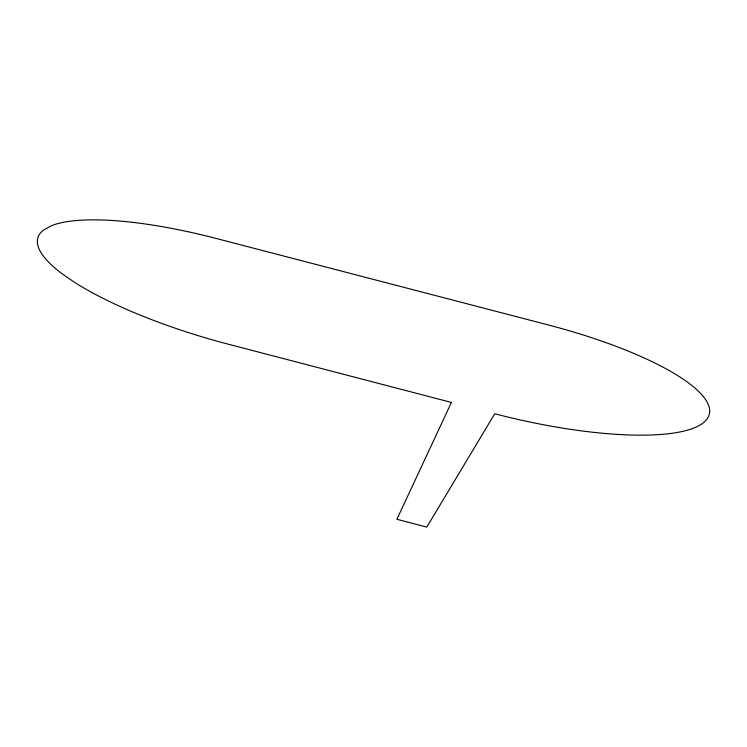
<?xml version="1.0" encoding="UTF-8"?>
<svg xmlns="http://www.w3.org/2000/svg" width="747" height="747" viewBox="0 0 747 747"><rect width="100%" height="100%" fill="white"/><g stroke="black" fill="none" stroke-linecap="round" stroke-linejoin="round"><path stroke-width="1.12" d="M451.412 402.437L396.9 519.277L426.78 527.102L494.747 413.754A192.782 49.563 13.4 0 0 707.754 417.937A192.782 49.563 13.4 0 0 548.27 324.945L216.826 238.62A192.539 49.377 16.2 0 0 51.655 225.622L43.522 230.057A192.539 49.377 16.2 0 0 61.992 273.701L74.663 282.413A192.539 49.377 16.2 0 0 228.349 344.208L451.412 402.437"/></g></svg>
